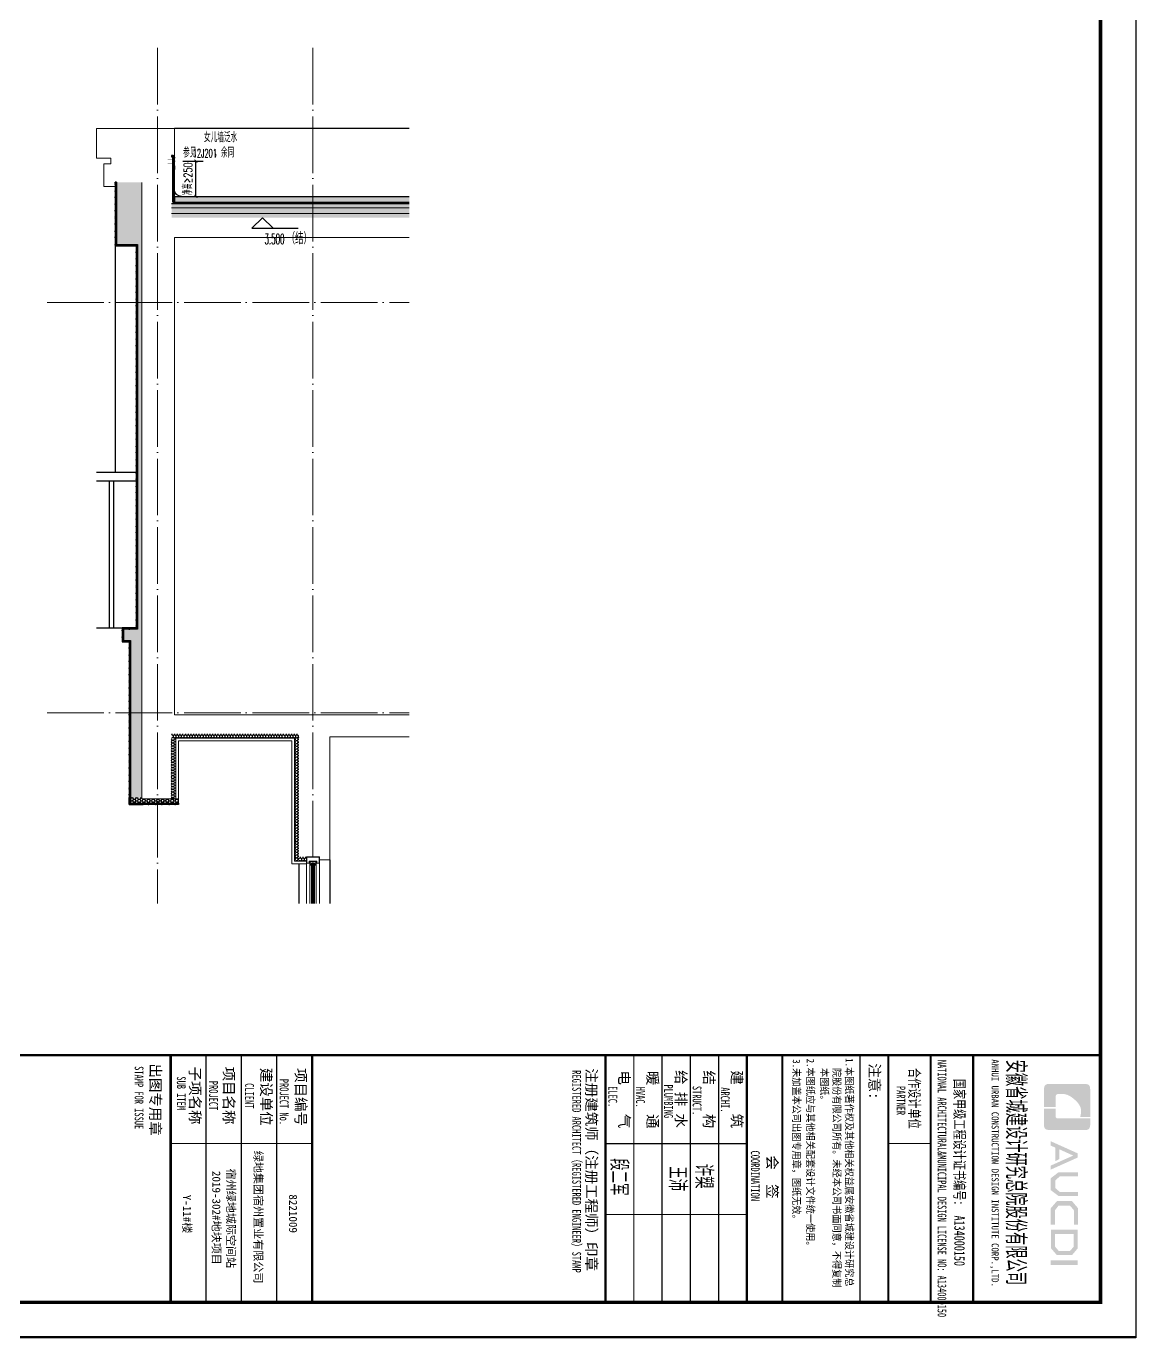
# Model space of a CAD drawing. Extents: x -518115 to 389031, y -231062 to 1628073.
# Drawn here: x 275434 to 283280, y -221678 to -212404 of the extents above; entities that cross this region are included whole.
import ezdxf
from ezdxf.xclip import XClip

# ---------------------------------------------------------------- set-up
doc = ezdxf.new("R2010")
doc.units = 0
doc.header["$LTSCALE"] = 1000
doc.header["$MEASUREMENT"] = 0
doc.header["$XCLIPFRAME"] = 0
doc.linetypes.add('DASH', pattern=[0.35, 0.25, -0.1])
doc.linetypes.add('DOTE', pattern=[2.42, 2, -0.2, 0.02, -0.2])
for name, color, linetype in [('3-屋面构造层', 157, 'Continuous'), ('DIM_ELEV', 3, 'Continuous'), ('DIM_IDEN', 67, 'Continuous'), ('PUB_TEXT', 4, 'Continuous'), ('SURFACE', 6, 'Continuous'), ('图框', 140, 'Continuous'), ('图签文字', 147, 'Continuous'), ('看线', 251, 'Continuous'), ('立面-看线', 251, 'Continuous')]:
    doc.layers.add(name, color=color, linetype=linetype)
for name, color, linetype, lineweight in [('DOTE', 19, 'DOTE', 9), ('PUB_HATCH', 8, 'Continuous', 9), ('S_WINDOW', 144, 'Continuous', 15), ('内粉刷', 37, 'Continuous', 9), ('图签', 147, 'Continuous', 18), ('立面-中轮廓线', 213, 'Continuous', 35), ('细细', 250, 'Continuous', 0)]:
    doc.layers.add(name, color=color, linetype=linetype, lineweight=lineweight)
doc.layers.add('yichutu', color=7, linetype='Continuous', true_color=0xffffff, plot=False)
doc.styles.add('_TCH_DIM', font='SIMPLEX.shx', dxfattribs={"width": 0.7, "bigfont": 'GBCBIG.shx'})
doc.styles.add('_TCH_DIM_T3', font='SIMPLEX.shx', dxfattribs={"width": 0.494118, "bigfont": 'GBCBIG.shx'})
doc.styles.add('HT', font='')
doc.styles.add('宋体', font='', dxfattribs={"height": 50})
doc.styles.add('建筑图签-1', font='', dxfattribs={"width": 0.7})
doc.styles.add('建筑图签-2', font='TXT.shx', dxfattribs={"width": 0.5, "bigfont": 'HZTXT.shx'})
doc.styles.get('HT').set_extended_font_data('SimHei')
doc.styles.get('宋体').set_extended_font_data('SimSun')
doc.styles.get('建筑图签-1').set_extended_font_data('SimHei')
doc.dimstyles.new('_TCH_ARCH&&20', dxfattribs={"dimtxt": 59.5, "dimasz": 20, "dimexe": 50, "dimexo": 60, "dimgap": 25.25, "dimtad": 1, "dimdec": 0, "dimzin": 0, "dimdsep": 46, "dimtxsty": '_TCH_DIM_T3', "dimblk": 'ARCHTICK', "dimcen": 0.09, "dimclrt": 7, "dimazin": 2, "dimtfac": 1, "dimtdec": 0, "dimtix": 1, "dimtmove": 2, "dimatfit": 3, "dimfxl": 1, "dimtolj": 1, "dimtzin": 0, "dimarcsym": 0})
pattern_1 = [(315, (-728184.3025, -747791.7586), (-1.767766953, -1.767766953), []), (315, (-728183.124, -747791.7586), (-1.767766953, -1.767766953), [])]

# ---------------------------------------------------------------- blocks, each defined once
blk = doc.blocks.new('院标1')
h = blk.add_hatch(color=150)
h.dxf.hatch_style = 1
h.set_gradient(color1=(33, 113, 253), color2=(33, 113, 253), tint=1, name='INVCURVED')
edge = h.paths.add_edge_path()
edge.add_spline(control_points=[(116373, 648379), (116379, 648379), (116382, 648379), (116391, 648379), (116391, 648379), (116391, 648379), (116616, 648379), (116616, 648379), (116616, 648379), (116616, 648379), (116616, 648054), (116616, 648054), (116616, 648054), (116616, 648054), (116108, 648054), (116108, 648054), (116108, 648054), (116028, 648054), (115963, 648111), (115963, 648199), (115963, 648199), (115963, 648199), (115963, 649215), (115963, 649215), (115963, 649215), (115963, 649295), (116018, 649360), (116108, 649360), (116108, 649360), (116108, 649360), (116897, 649360), (116897, 649360), (116897, 649360), (116897, 649360), (116897, 649080), (116897, 649080), (116897, 649080), (116897, 649080), (116566, 649140), (116356, 648859), (116356, 648859), (116245, 648719), (116240, 648545), (116247, 648466), (116247, 648466), (116254, 648386), (116247, 648466), (116247, 648466), (116247, 648466), (116247, 648466), (116258, 648374), (116373, 648379)], knot_values=[0, 0, 0, 0, 0.071429, 0.071429, 0.071429, 0.107143, 0.142857, 0.142857, 0.142857, 0.178571, 0.214286, 0.214286, 0.214286, 0.25, 0.285714, 0.285714, 0.285714, 0.321429, 0.357143, 0.357143, 0.357143, 0.392857, 0.428571, 0.428571, 0.428571, 0.464286, 0.5, 0.5, 0.5, 0.535714, 0.571429, 0.571429, 0.571429, 0.607143, 0.642857, 0.642857, 0.642857, 0.678571, 0.714286, 0.714286, 0.714286, 0.75, 0.785714, 0.785714, 0.785714, 0.821429, 0.857143, 0.857143, 0.857143, 0.928571, 1, 1, 1, 1], degree=3, periodic=0)
h = blk.add_hatch(color=150)
h.dxf.hatch_style = 1
h.set_gradient(color1=(33, 113, 253), color2=(33, 113, 253), tint=1, name='INVCURVED')
edge = h.paths.add_edge_path()
edge.add_spline(control_points=[(117268, 649215), (117268, 649215), (117268, 648199), (117268, 648199), (117268, 648199), (117268, 648114), (117212, 648054), (117123, 648054), (117123, 648054), (117123, 648054), (116663, 648054), (116663, 648054), (116663, 648054), (116663, 648054), (116663, 648379), (116663, 648379), (116663, 648379), (116663, 648379), (116865, 648379), (116865, 648379), (116865, 648379), (116907, 648379), (116941, 648413), (116941, 648455), (116941, 648455), (116941, 648455), (116941, 649360), (116941, 649360), (116941, 649360), (116941, 649360), (117123, 649360), (117123, 649360), (117123, 649360), (117204, 649360), (117268, 649306), (117268, 649215)], knot_values=[0, 0, 0, 0, 0.1, 0.1, 0.1, 0.15, 0.2, 0.2, 0.2, 0.25, 0.3, 0.3, 0.3, 0.35, 0.4, 0.4, 0.4, 0.45, 0.5, 0.5, 0.5, 0.55, 0.6, 0.6, 0.6, 0.65, 0.7, 0.7, 0.7, 0.75, 0.8, 0.8, 0.8, 0.9, 1, 1, 1, 1], degree=3, periodic=0)
blk = doc.blocks.new('GFDDDDRG')
at = {"layer": '图框'}
h = blk.add_hatch(color=256, dxfattribs=at)
h.paths.add_polyline_path([(922489, -158906), (922489, -158969), (922104, -158969), (922104, -158906)])
h.paths.add_polyline_path([(922431, -158530), (922168, -158530), (922168, -158710), (922221, -158772), (922380, -158772), (922431, -158712)], flags=16)
h.paths.add_polyline_path([(922490, -158471), (922109, -158471), (922109, -158732), (922194, -158831), (922408, -158831), (922490, -158733)])
h.paths.add_polyline_path([(922492, -158399), (922434, -158399), (922434, -158196), (922378, -158129), (922219, -158129), (922167, -158196), (922167, -158400), (922107, -158400), (922107, -158169), (922194, -158067), (922408, -158067), (922492, -158166)])
h.paths.add_polyline_path([(922491, -157658), (922491, -157718), (922235, -157718), (922170, -157775), (922170, -157880), (922235, -157937), (922491, -157937), (922491, -157994), (922217, -157994), (922108, -157912), (922108, -157743), (922218, -157658)])
h.paths.add_polyline_path([(922490, -157392), (922490, -157450), (922108, -157621), (922108, -157564), (922425, -157423), (922231, -157335), (922231, -157471), (922173, -157501), (922173, -157311), (922107, -157282), (922107, -157220)])
for p, q in [((920410, -156002), (920410, -159502)), ((921010, -156002), (921010, -159502)), ((921010, -156002), (921010, -159502))]:
    blk.add_line(p, q, dxfattribs=at)
blk.add_lwpolyline([(923310, -107437), (923310, -159999), (893610, -159999), (893610, -107437)], close=True, dxfattribs=at)
blk.add_lwpolyline([(923310, -107437), (923310, -159999), (893610, -159999), (893610, -107437)], close=True, dxfattribs=at)
at = {"layer": '图框', "const_width": 50}
blk.add_lwpolyline([(894110, -159499), (922810, -159499), (922810, -108687), (894110, -108687)], close=True, dxfattribs=at)
at = {"layer": '图框'}
for points, const_width in [([(894110, -156002), (922810, -156002)], 35), ([(909660, -159502), (909660, -156002)], 35), ([(911660, -156002), (911660, -159502)], 35), ([(911660, -156002), (911660, -159502)], 35), ([(915810, -156006), (915810, -159506)], 35), ([(917810, -156006), (917810, -159506)], 35), ([(917810, -156006), (917810, -159506)], 35), ([(919810, -156002), (919810, -159502)], 30), ([(919810, -156002), (919810, -159502)], 30), ([(920410, -156002), (920410, -159502)], 30), ([(920410, -156002), (920410, -159502)], 30), ([(921010, -156002), (921010, -159502)], 30), ([(910160, -156002), (910160, -159502)], 17.5), ([(910660, -156002), (910660, -159502)], 17.5), ([(911160, -156002), (911160, -159502)], 17.5), ([(916210, -156006), (916210, -159506)], 17.5), ([(916610, -156006), (916610, -159506)], 17.5), ([(917010, -156006), (917010, -159506)], 17.5), ([(917410, -156006), (917410, -159506)], 17.5), ([(918310, -156006), (918310, -159506)], 30), ([(919410, -156002), (919410, -159502)], 17.5), ([(909660, -157252), (911660, -157252)], 17.5), ([(917810, -157256), (915810, -157256)], 17.5), ([(920410, -157252), (919810, -157252)], 17.5), ([(917810, -158256), (915810, -158256)], 17.5)]:
    blk.add_lwpolyline(points, dxfattribs=dict(at, const_width=const_width))
at = {"xscale": 0.5, "yscale": 0.5, "zscale": 0.5, "rotation": 270}
blk.add_blockref('院标1', (597985, -98428), dxfattribs=at)
at = {"layer": '图框'}
for s, height, style, width, p in [('STAMP FOR ISSUE', 125, '建筑图签-1', 0.7, (909150, -156158)), ('3.未加盖本公司出图专用章，图纸无效。', 105, 'HT', 0.88, (918459, -156061)), (' 2.本图纸应与其他相关配套设计文件统一使用。 ', 105, 'HT', 0.88, (918656, -155989)), ('1.本图纸著作权及其他相关权益属安徽省城建设计研究总', 105, 'HT', 0.88, (919206, -156045)), ('NATIONAL ARCHITECTURAL&MUNICIPAL DESIGN LICENSE NO: A134000150', 125, '建筑图签-1', 0.6, (920507, -156070)), ('ANHUI URBAN CONSTRUCTION DESIGN INSTITUTE CORP.,LTD.', 100, '建筑图签-1', 0.91, (921271, -156061)), ('SUB ITEM', 125, '建筑图签-1', 0.7, (909748, -156303)), ('PROJECT No.', 125, '建筑图签-1', 0.7, (911202, -156337, -899)), ('REGISTERED ARCHITECT（REGISTERED ENGINEER）STAMP', 125, '建筑图签-1', 0.7, (915339, -156216)), ('本图纸。', 105, 'HT', 0.88, (918854, -156184)), ('院股份有限公司所有。未经本公司书面同意，不得复制', 105, 'HT', 0.88, (919029, -156184)), ('PROJECT', 125, '建筑图签-1', 0.7, (910203, -156366)), ('CLIENT', 125, '建筑图签-1', 0.7, (910713, -156399)), ('ELEC.', 125, '建筑图签-1', 0.7, (915850, -156441)), ('HVAC.', 125, '建筑图签-1', 0.7, (916242, -156449)), ('PLUMBING', 125, '建筑图签-1', 0.7, (916639, -156417)), ('STRUCT.', 125, '建筑图签-1', 0.7, (917042, -156437)), ('ARCHI.', 125, '建筑图签-1', 0.7, (917441, -156457)), ('PARTNER', 125, '建筑图签-1', 0.6, (919927, -156439)), ('COORDINATION', 125, '建筑图签-1', 0.7, (917866, -157352))]:
    blk.add_text(s, height=height, rotation=270, dxfattribs=dict(at, style=style, width=width)).set_placement(p)
at = {"layer": '图签', "color": 2, "style": '宋体'}
for s, height, p in [('绿地集团宿州置业有限公司', 114.67, (910841, -157355)), ('2019-302#地块项目', 114.67, (910249, -157640)), ('宿州绿地城际空间站', 114.7, (910454, -157607)), ('Y-11#楼', 114.7, (909834, -157977)), ('8221009', 114.7, (911334, -157971))]:
    blk.add_text(s, height=height, rotation=270, dxfattribs=at).set_placement(p)
at = {"layer": '图签文字', "color": 7, "style": '建筑图签-1'}
for s, p in [('出图专用章', (909369, -156120)), ('子项名称', (909930, -156165)), ('项目名称', (910408, -156165)), ('注意:', (919541, -156118)), ('建设单位', (910937, -156182)), ('项目编号', (911426, -156186)), ('注册建筑师（注册工程师）印章', (915537, -156190)), ('电    气', (916001, -156219)), ('暖    通', (916401, -156224)), ('给 排 水', (916802, -156214)), ('结    构', (917199, -156219)), ('建    筑', (917593, -156217)), ('会  签', (918094, -157419))]:
    blk.add_text(s, height=150, rotation=270, dxfattribs=at).set_placement(p)
for s, height, width, p in [('安徽省城建设计研究总院股份有限公司', 250, 0.55, (921498, -156066)), ('合作设计单位', 150, 0.7, (920105, -156184)), ('国家甲级工程设计证书编号:  A134000150', 150, 0.7, (920743, -156338))]:
    blk.add_text(s, height=height, rotation=270, dxfattribs=dict(at, width=width)).set_placement(p)
at = {"layer": '图签文字', "color": 1, "style": '建筑图签-2', "width": 0.7}
for s, p in [('段二军', (915876, -157462)), ('王沛', (916703, -157575)), ('许槊', (917074, -157539))]:
    blk.add_text(s, height=250, rotation=270, dxfattribs=at).set_placement(p)
blk = doc.blocks.new('yct-1051-594-26275-14850-25-1002.0')
at = {"layer": 'yichutu', "color": 7, "true_color": 0xffffff}
blk.add_lwpolyline([(0, 0), (0, 14850), (26275, 14850), (26275, 0)], close=True, dxfattribs=at)
blk = doc.blocks.new('FGHFG4334GDFGDFFGGGGGGDFG4G')
at = {"layer": 'SURFACE', "const_width": 2.25}
for points in [[(46.5, 0), (0, 0)], [(46.5, -27.6), (0, -27.6)]]:
    blk.add_lwpolyline(points, dxfattribs=at)
at = {"layer": 'SURFACE', "const_width": 1.5}
blk.add_lwpolyline([(46.5, 17.2, -1), (46.5, 5.2), (46.5, -6.8, -1), (46.5, -18.8), (46.5, -36.8), (52.5, -48), (52.5, -72.8)], format="xyb", dxfattribs=at)
blk = doc.blocks.new('FGDGDGD')
at = {"layer": '3-屋面构造层'}
h = blk.add_hatch(dxfattribs=at)
h.set_pattern_fill('隔热材料01', color=256, scale=7.692308, style=0)
h.set_pattern_definition([(270, (9.5186, 433.228), (3.846153863, -7e-16), [0.385980771, -3.460173092]), (270, (6.637, 433.228), (3.846153863, -7e-16), [0.385980771, -3.460173092]), (90, (8.5996, 430.618), (-3.846153863, 2e-16), [0.385980771, -3.460173092]), (90, (7.556, 430.618), (-3.846153863, 2e-16), [0.385980771, -3.460173092]), (180, (10.002, 430), (-5e-16, -3.846153863), [3.848019248, 0.001865385]), (135, (8.9282, 430.193), (2e-16, 3.846144175), [0.328307694, -5.110980792]), (116.56505, (12.5422, 430.4251), (8.6793e-06, 3.8461487416), [0.215769232, -8.384500037]), (116.56505, (8.696, 430.4251), (8.6793e-06, 3.8461487416), [0.215769232, -8.384500037]), (153.43495, (13.1603, 430), (-8.679e-06, 3.846148742), [0.431538463, -8.168730805]), (153.43495, (9.3142, 430), (-8.679e-06, 3.846148742), [0.431538463, -8.168730805]), (63.43495, (12.4457, 431.0041), (-8.6793e-06, 3.8461487416), [2.054923086, -6.545346183]), (63.43495, (8.5996, 431.0041), (-8.6793e-06, 3.8461487416), [2.054923086, -6.545346183]), (116.56505, (13.3647, 433.228), (8.6793e-06, 3.8461487416), [0.215769232, -8.384500037]), (116.56505, (9.5186, 433.228), (8.6793e-06, 3.8461487416), [0.215769232, -8.384500037]), (135, (9.422, 433.421), (2e-16, 3.846144175), [0.328307694, -5.110980792]), (153.43495, (13.036, 433.6532), (-8.679e-06, 3.846148742), [0.431538463, -8.168730805]), (153.43495, (9.19, 433.6532), (-8.679e-06, 3.846148742), [0.431538463, -8.168730805]), (45, (6.7336, 433.421), (2e-16, 3.846144175), [0.328307694, -5.110980792]), (63.43495, (10.4833, 433.228), (-8.6793e-06, 3.8461487416), [0.215769232, -8.384500037]), (63.43495, (6.6371, 433.228), (-8.6793e-06, 3.8461487416), [0.215769232, -8.384500037]), (26.56505, (10.812, 433.6532), (8.679e-06, 3.846148742), [0.431538463, -8.168730805]), (26.56505, (6.9658, 433.6532), (8.679e-06, 3.846148742), [0.431538463, -8.168730805]), (116.56505, (11.4023, 431.0041), (8.6793e-06, 3.8461487416), [2.054923086, -6.545346183]), (116.56505, (7.5561, 431.0041), (8.6793e-06, 3.8461487416), [2.054923086, -6.545346183]), (45, (7.2275, 430.193), (2e-16, 3.846144175), [0.328307694, -5.110980792]), (63.43495, (11.3058, 430.4251), (-8.6793e-06, 3.8461487416), [0.215769232, -8.384500037]), (63.43495, (7.4596, 430.4251), (-8.6793e-06, 3.8461487416), [0.215769232, -8.384500037]), (26.56505, (10.6877, 430), (8.679e-06, 3.846148742), [0.431538463, -8.168730805]), (26.56505, (6.8415, 430), (8.679e-06, 3.846148742), [0.431538463, -8.168730805])])
edge = h.paths.add_edge_path()
edge.add_arc((682180.8, 585366.2), 9.23, 450, 540, ccw=False)
edge.add_line((682180.8, 585375.4), (682191.6, 585375.4))
edge.add_line((682191.6, 585375.4), (682191.6, 585366.2))
edge.add_line((682191.6, 585366.2), (682171.6, 585366.2))
h = blk.add_hatch(dxfattribs=at)
h.set_pattern_fill('混凝土', color=256, scale=5, angle=-1.14576, style=0)
h.set_pattern_definition([(48.854237, (-82751.966, -43707.863), (35.7930991, -3.8540962), [3.75, -41.25]), (353.854237, (-82751.966, -43707.863), (-6.1841378, 37.7408106), [3, -33]), (99.305637, (-82748.983, -43708.185), (29.6089874, 33.886691), [3.1870095, -35.0571056]), (45.038437, (-82751.766, -43697.865), (53.1858973, -9.3413237), [5.625, -61.875]), (95.489837, (-82747.334, -43698.644), (47.6977146, 47.7616795), [4.7805144, -52.58565]), (350.038437, (-82751.766, -43697.865), (47.6976773, 47.7617167), [4.5, -49.5]), (19.854237, (-82746.817, -43700.465), (29.4368469, -20.7237073), [3.75, -41.25]), (324.854237, (-82746.817, -43700.465), (12.8883392, 36.0069862), [3, -33]), (70.305637, (-82744.364, -43702.192), (42.3251977, 15.2832459), [3.1870095, -35.0571056]), (36.3542372, (-82751.966, -43707.863), (0.9406985, 16.62920733), [0, -32.6, 0, -33.5, 0, -33.125]), (6.3542372, (-82751.966, -43707.863), (13.54517982, 19.45362572), [0, -19.1, 0, -31.85, 0, -12.625]), (326.3542372, (-82763.114, -43707.64), (26.66323482, -1.66123381), [0, -12.5, 0, -39, 0, -51.75]), (316.3542372, (-82768.113, -43707.54), (29.2535633, 4.4211788), [0, -16.25, 0, -25.9, 0, -36.75])])
h.paths.add_polyline_path([(674875.1, 585046.2), (674875.1, 585086.2), (682171.6, 585086.2), (682171.6, 585046.2)])
h = blk.add_hatch(dxfattribs=at)
h.set_pattern_fill('焦渣矿渣', color=256, scale=4, angle=-1.14576, style=0)
h.set_pattern_definition([(358.8542372, (-82751.966, -43697.863), (8.27546507, 13.69326162), [1.6, -14.4]), (298.8542372, (-82751.966, -43697.863), (15.99644496, -0.32013217), [1.6, -14.4]), (238.8542372, (-82750.366, -43697.895), (7.72097989, -14.0133938), [1.6, -14.4]), (268.8542372, (-82745.567, -43697.991), (15.83683295, -8.3183365), [2.4, -11.456]), (268.8542372, (-82743.967, -43698.023), (15.83683295, -8.3183365), [2.4, -11.456]), (268.8542372, (-82742.368, -43698.055), (15.83683295, -8.3183365), [2.4, -11.456])])
h.paths.add_polyline_path([(674875.1, 585006.2), (674875.1, 585036.2), (682191.6, 585036.2), (682191.6, 585006.2)])
h = blk.add_hatch(dxfattribs=at)
h.set_pattern_fill('隔热材料03', color=256, scale=12.5, style=0)
h.set_pattern_definition([(113.578, (-500407.8114, 374696.8656), (-0.0086926214, 6.2699620763), [1.075, -0.5693125, 2.8375, -0.5693125, 1.075, -0.6825]), (66.42, (-500406.1744, 374696.8656), (2.727787851, 6.0425e-05), [1.075, -0.5693125, 2.840375, -0.5693125, 1.075, -0.6825]), (180, (-500406.1744, 374696.8656), (0, 6.25), [1.636625, -1.0910625]), (180, (-500407.538, 374702.4906), (0, 6.25), [1.636625, -1.0910625]), (90, (-500405.7427, 374697.8548), (2.72775, 2e-16), [0.52175, -5.72825]), (90, (-500407.1066, 374700.9798), (2.72775, 2e-16), [0.52175, -5.72825]), (90, (-500408.2427, 374697.8548), (2.72775, 2e-16), [0.52175, -5.72825]), (90, (-500409.6066, 374700.9798), (2.72775, 2e-16), [0.52175, -5.72825])])
edge = h.paths.add_edge_path()
edge.add_line((682177.8, 585086.2), (682177.8, 585050.2))
edge.add_arc((682171.6, 585050.2), 6.25, 270, 360, ccw=False)
edge.add_line((682171.6, 585044), (682171.6, 585086.2))
edge.add_line((682171.6, 585086.2), (682177.8, 585086.2))
h = blk.add_hatch(dxfattribs=at)
h.set_pattern_fill('加气混凝土', color=256, scale=5, style=0)
h.set_pattern_definition([(0, (-82734.266, -43726.163), (30, 60), [0, -60]), (0, (-82769.366, -43734.263), (30, 60), [0, -60]), (0, (-82749.866, -43734.863), (30, 60), [0, -60]), (0, (-82728.566, -43717.163), (30, 60), [0, -60]), (0, (-82753.466, -43737.863), (30, 60), [0, -60]), (0, (-82722.566, -43679.363), (30, 60), [0, -60]), (0, (-82740.866, -43684.163), (30, 60), [0, -60]), (0, (-82731.266, -43691.663), (30, 60), [0, -60]), (0, (-82780.166, -43692.863), (30, 60), [0, -60]), (0, (-82750.766, -43695.563), (30, 60), [0, -60]), (0, (-82762.166, -43710.863), (30, 60), [0, -60]), (0, (-82761.566, -43733.363), (30, 60), [0, -60]), (0, (-82739.066, -43735.763), (30, 60), [0, -60]), (0, (-82722.566, -43709.363), (30, 60), [0, -60]), (0, (-82778.666, -43718.663), (30, 60), [0, -60]), (0, (-82773.566, -43708.463), (30, 60), [0, -60]), (0, (-82750.166, -43712.663), (30, 60), [0, -60]), (0, (-82758.566, -43721.363), (30, 60), [0, -60]), (0, (-82763.366, -43701.563), (30, 60), [0, -60]), (0, (-82755.866, -43679.063), (30, 60), [0, -60]), (0, (-82776.266, -43731.263), (30, 60), [0, -60]), (0, (-82743.266, -43691.363), (30, 60), [0, -60]), (0, (-82771.166, -43690.463), (30, 60), [0, -60]), (0, (-82775.966, -43682.663), (30, 60), [0, -60]), (130.601294, (-82726.2516, -43698.149), (-149.999998343, 180.000000787), [2.6341554, -1103.7111]), (18.4349488, (-82730.537, -43697.006), (149.99999945, 59.99999956), [2.710524, -376.76279]), (90, (-82730.537, -43699.578), (30, 60), [2.5714284, -117.428565]), (161.565051, (-82727.966, -43700.435), (-150.000000755, 59.99999553), [2.710524, -376.76279]), (53.1301023, (-82727.966, -43700.435), (30.00000006, 59.99999997), [2.857143, -297.14285]), (135, (-82725.68, -43731.006), (-30.00000363, 59.99999594), [2.424366, -167.28126]), (45, (-82729.109, -43731.006), (29.9999998, 59.99999976), [2.424366, -167.28126]), (135, (-82727.394, -43732.72), (-30.00000363, 59.99999594), [2.424366, -167.28126]), (45, (-82727.394, -43732.72), (29.9999998, 59.99999976), [2.424366, -167.28126]), (116.565051, (-82754.537, -43690.72), (-5.2e-06, 119.9999967), [3.1943826, -63.88765]), (180, (-82755.966, -43687.863), (-30, 60), [3.4285716, -56.571425]), (63.434949, (-82760.823, -43690.72), (3e-07, 119.9999994), [3.1943826, -63.88765]), (116.565051, (-82759.394, -43693.58), (-5.2e-06, 119.9999967), [3.1943826, -63.88765]), (0, (-82759.394, -43693.58), (30, 60), [3.4285716, -56.571425]), (63.434949, (-82755.966, -43693.58), (3e-07, 119.9999994), [3.1943826, -63.88765]), (107.102728, (-82731.9658, -43711.0063), (-89.999996559, 300.000000484), [3.8861346, -1628.29025]), (143.972626, (-82733.1087, -43707.292), (-569.999992774, 419.999999525), [3.8861346, -812.202]), (180, (-82736.25, -43705.006), (-30, 60), [3.7142856, -56.28571]), (36.0273733, (-82743.1087, -43707.292), (569.999995788, 419.999995472), [3.8861346, -812.202]), (71.5650511, (-82744.252, -43710.721), (90.00000046, 299.99999948), [3.6140316, -375.85928]), (107.102728, (-82743.1087, -43714.4348), (-89.999996559, 300.000000484), [3.8861346, -1628.29025]), (143.972626, (-82739.966, -43716.7206), (-569.999992774, 419.999999525), [3.8861346, -812.202]), (0, (-82739.966, -43716.72), (30, 60), [3.7142856, -56.28571]), (36.0273733, (-82736.2516, -43716.7206), (569.999995788, 419.999995472), [3.8861346, -812.202]), (71.5650511, (-82733.109, -43714.435), (90.00000046, 299.99999948), [3.6140316, -375.85928]), (150.255118, (-82731.3944, -43683.006), (-90.000000213, 59.999999257), [2.303502, -481.43196]), (90, (-82733.394, -43684.15), (30, 60), [2.2857144, -117.714275]), (29.7448813, (-82733.3944, -43684.149), (90.000000053, 59.99999972), [2.303502, -481.43196]), (116.565051, (-82745.394, -43725.58), (-5.2e-06, 119.9999967), [3.1943826, -63.88765]), (168.690067, (-82746.823, -43722.7206), (-270.0000002, 59.999998494), [2.9137254, -608.96855]), (41.1859251, (-82751.9658, -43724.149), (749.999995456, 659.999994229), [3.0371844, -1272.5802]), (90, (-82751.966, -43727.006), (30, 60), [2.857143, -117.14285]), (138.814074, (-82749.68, -43729.0063), (-749.999986669, 660.000004204), [3.0371844, -1272.5802]), (16.6992442, (-82749.68, -43729.0063), (989.999992552, 299.999996858), [2.982945, -1249.85375]), (60.9453959, (-82746.823, -43728.149), (29.99999992, 59.999999469), [2.9416086, -1232.53395]), (109.983106, (-82770.5373, -43700.4348), (-150.000000565, 419.9999988885), [3.3442002, -1401.21975]), (155.556045, (-82771.68, -43697.292), (-390.0000014866, 179.99999626), [3.4522986, -1446.51315]), (24.4439547, (-82777.9658, -43697.292), (390.0000001945, 179.999999134), [3.4522986, -1446.51315]), (70.0168934, (-82779.1087, -43700.4348), (150.000000452, 419.999998958), [3.3442002, -1401.21975]), (109.983106, (-82777.9658, -43703.5777), (-150.000000565, 419.9999988885), [3.3442002, -1401.21975]), (160.016893, (-82774.823, -43704.7206), (-150.000000088, 59.999997267), [3.3442002, -698.93775]), (19.9831065, (-82774.823, -43704.7206), (149.999999176, 59.999999905), [3.3442002, -698.93775]), (70.0168934, (-82771.68, -43703.5777), (150.000000452, 419.999998958), [3.3442002, -1401.21975]), (122.005383, (-82748.2516, -43705.8634), (-30.000004026, 59.999996937), [2.6954232, -563.3434]), (18.4349488, (-82752.252, -43704.435), (149.99999945, 59.99999956), [2.710524, -376.76279]), (90, (-82752.252, -43707.006), (30, 60), [2.5714284, -117.428565]), (161.565051, (-82749.68, -43707.863), (-150.000000755, 59.99999553), [2.710524, -376.76279]), (54.4623222, (-82749.68, -43707.8634), (209.999999696, 299.99999955), [2.457807, -1029.82115]), (116.565051, (-82765.68, -43720.435), (-5.2e-06, 119.9999967), [3.1943826, -63.88765]), (180, (-82767.11, -43717.58), (-30, 60), [3.142857, -56.85714]), (59.0362434, (-82771.966, -43720.435), (30.000000098, 59.99999971), [3.3319728, -696.3822]), (120.963756, (-82770.2516, -43723.292), (-30.0000041, 59.999997245), [3.3319728, -696.3822]), (0, (-82770.25, -43723.29), (30, 60), [3.142857, -56.85714]), (63.434949, (-82767.11, -43723.29), (3e-07, 119.9999994), [3.1943826, -63.88765])])
h.paths.add_polyline_path([(682191.6, 584936.2), (674875.1, 584936.2), (674875.1, 584966.2), (682191.6, 584966.2)])
at = {"layer": '立面-看线'}
h = blk.add_hatch(dxfattribs=at)
h.set_pattern_fill('HONEY', color=256, scale=7)
h.set_pattern_definition([(0, (-799653.24, -415240.13), (16.66875, 9.623705), [11.1125, -22.225]), (120, (-799653.24, -415240.13), (-16.66874801, 9.62370845), [11.1125, -22.225]), (60, (-799653.24, -415240.13), (1.99e-06, 19.24741345), [-22.225, 11.1125])])
h.paths.add_polyline_path([(682191.6, 584966.2), (674875.1, 584966.2), (674875.1, 585006.2), (682191.6, 585006.2)])
at = {"layer": '3-屋面构造层'}
for p, q in [((682177.8, 585086.2), (674875.1, 585086.2)), ((682171.6, 585046.2), (674875.1, 585046.2)), ((682191.6, 585036.2), (674875.1, 585036.2)), ((682171.6, 585086.2), (682171.6, 585044))]:
    blk.add_line(p, q, dxfattribs=at)
at = {"layer": '3-屋面构造层', "color": 251, "linetype": 'DASH', "ltscale": 0.05, "true_color": 0x636466, "const_width": 2.5}
for points in [[(682056.6, 585042.7), (682171.6, 585042.7, 0.414214), (682179.1, 585050.2), (682179.1, 585366.2)], [(682056.6, 585039), (682171.6, 585039, 0.414214), (682182.8, 585050.2), (682182.8, 585366.2)]]:
    blk.add_lwpolyline(points, format="xyb", dxfattribs=at)
at = {"layer": '3-屋面构造层', "color": 251, "true_color": 0x636466}
for points in [[(682056.6, 585041.5), (682171.6, 585041.5, 0.414214), (682180.3, 585050.2), (682180.3, 585366.2)], [(682056.6, 585044), (682171.6, 585044, 0.414214), (682177.8, 585050.2), (682177.8, 585366.2)], [(682056.6, 585040.2), (682171.6, 585040.2, 0.414214), (682181.6, 585050.2), (682181.6, 585366.2), (682184.1, 585366.2), (682184.1, 585050.2, -0.414214), (682171.6, 585037.7), (682056.6, 585037.7)]]:
    blk.add_lwpolyline(points, format="xyb", dxfattribs=at)
at = {"layer": '3-屋面构造层', "ltscale": 0.8}
blk.add_lwpolyline([(682171.6, 585366.2, -0.414214), (682180.8, 585375.4), (682191.6, 585375.4), (682191.6, 585366.2), (682171.6, 585366.2)], format="xyb", dxfattribs=at)
at = {"layer": '3-屋面构造层', "color": 251, "linetype": 'DASH', "ltscale": 0.05, "true_color": 0x636466, "const_width": 2.5}
for points in [[(682042.7, 585039), (674875.1, 585039)], [(682056.6, 585042.7), (682042.7, 585039)]]:
    blk.add_lwpolyline(points, dxfattribs=at)
at = {"layer": '3-屋面构造层', "color": 251, "true_color": 0x636466}
for points in [[(682042.7, 585040.2), (674875.1, 585040.2)], [(674875.1, 585037.7), (682042.7, 585037.7)], [(682056, 585043.8), (682042.1, 585040.1)], [(682043.2, 585037.9), (682057.1, 585041.6)]]:
    blk.add_lwpolyline(points, dxfattribs=at)
at = {"layer": '3-屋面构造层'}
blk.add_arc((682121.6, 585136.2), 50, 270, 360, dxfattribs=at)
at = {"layer": 'PUB_HATCH', "color": 215, "true_color": 0xa953a0}
for p, q in [((682191.6, 585006.2), (674875.1, 585006.2)), ((682191.6, 584966.2), (674875.1, 584966.2))]:
    blk.add_line(p, q, dxfattribs=at)
at = {"layer": '3-屋面构造层', "color": 1, "xscale": -1}
blk.add_blockref('FGHFG4334GDFGDFFGGGGGGDFG4G', (682218.1, 585349), dxfattribs=at)
blk = doc.blocks.new('_ArchTick')
at = {"color": 0, "linetype": 'ByBlock', "const_width": 0.4}
blk.add_lwpolyline([(-0.5, -0.5), (0.5, 0.5)], dxfattribs=at)
blk = doc.blocks.new('*D358')
at = {"layer": 'Defpoints', "color": 0, "transparency": 16777216}
for p in [(276481.8, -213358.1), (276634.3, -213358.1), (276481.8, -213608.1)]:
    blk.add_point(p, dxfattribs=at)
at = {"layer": 'DIM_IDEN', "color": 0, "lineweight": -2, "transparency": 16777216}
for p, q in [((276541.8, -213358.1), (276684.3, -213358.1)), ((276634.3, -213608.1), (276634.3, -213358.1)), ((276541.8, -213608.1), (276684.3, -213608.1))]:
    blk.add_line(p, q, dxfattribs=at)
at = {"layer": 'DIM_IDEN', "color": 0, "lineweight": -2, "transparency": 16777216, "xscale": 20, "yscale": 20, "zscale": 20}
for p, rotation in [((276634.3, -213358.1), 90), ((276634.3, -213608.1), 270)]:
    blk.add_blockref('_ArchTick', p, dxfattribs=dict(at, rotation=rotation))
at = {"layer": 'DIM_IDEN', "color": 7, "transparency": 16777216, "insert": (276577.7, -213483.1), "char_height": 59.5, "attachment_point": 5, "rotation": 90, "style": '_TCH_DIM_T3'}
blk.add_mtext('\\A1;{\\W0.70588;净高≥250}', dxfattribs=at)
blk = doc.blocks.new('A$C40486AD2')
at = {"layer": 'PUB_TEXT', "style": '_TCH_DIM'}
for s, height, width, p in [('女儿墙泛水', 67.52, 0.7, (254.8, 115.3)), ('参见', 67.52, 0.7, (107.7, 7.5)), ('12J201', 59.5, 0.494118, (176.6, 7.5)), ('，余同', 67.52, 0.7, (327.8, 7.5))]:
    blk.add_text(s, height=height, dxfattribs=dict(at, width=width)).set_placement(p)

msp = doc.modelspace()

# ---------------------------------------------------------------- hatches: boundary and pattern name
h = msp.add_hatch()
h.set_pattern_fill('ANSI34', color=1, style=0, double=1)
h.set_pattern_definition([(45, (-1008452.67, -726758.589), (-6.73519209, 6.73519209), []), (45, (-1008450.425, -726758.589), (-6.73519209, 6.73519209), []), (45, (-1008448.18, -726758.589), (-6.73519209, 6.73519209), []), (45, (-1008445.935, -726758.589), (-6.73519209, 6.73519209), [])])
h.paths.add_polyline_path([(276211.8, -216657.8), (276111.7, -216657.9), (276111.7, -216757.8), (276161.9, -216757.8), (276161.9, -217858.4), (276171.9, -217858.4), (276171.9, -216747.8), (276121.7, -216747.8), (276121.7, -216667.9), (276221.8, -216667.8), (276221.8, -213947.8), (276071.8, -213947.8), (276071.8, -213507.8), (276061.8, -213507.8), (276061.8, -213957.7), (276111.7, -213957.8), (276111.7, -213957.8), (276211.8, -213957.8)])
h = msp.add_hatch()
h.set_pattern_fill('ANSI34', color=1, style=0, double=1)
h.set_pattern_definition([(45, (-1016283.767, -726858.839), (-6.73519209, 6.73519209), []), (45, (-1016281.522, -726858.839), (-6.73519209, 6.73519209), []), (45, (-1016279.277, -726858.839), (-6.73519209, 6.73519209), []), (45, (-1016277.032, -726858.839), (-6.73519209, 6.73519209), [])])
h.paths.add_polyline_path([(276161.8, -217858.4), (276171.8, -217858.4), (276171.8, -217898.4), (276511.8, -217898.4), (276511.8, -217908.4), (276161.8, -217908.4)])
at = {"layer": '立面-看线'}
h = msp.add_hatch(dxfattribs=at)
h.set_pattern_fill('HONEY', color=256, scale=7)
h.set_pattern_definition([(0, (-1008452.67, -726758.589), (16.66875, 9.623705), [11.1125, -22.225]), (120, (-1008452.67, -726758.589), (-16.66874801, 9.62370845), [11.1125, -22.225]), (60, (-1008452.67, -726758.589), (1.99e-06, 19.24741345), [-22.225, 11.1125])])
h.paths.add_polyline_path([(276111.8, -213947.8), (276111.8, -213947.8), (276221.8, -213947.8), (276221.8, -216667.8), (276121.7, -216667.9), (276121.7, -216747.8), (276171.9, -216747.8), (276171.9, -217858.4), (276251.7, -217858.4), (276251.2, -213967.8), (276251.8, -213967.9), (276252.2, -213507.9), (276071.8, -213507.8), (276072, -213947.8)])
h = msp.add_hatch(dxfattribs=at)
h.set_pattern_fill('HONEY', color=256, scale=7, angle=-90)
h.set_pattern_definition([(270, (-108956.885, 593615.388), (9.623705, -16.66875), [11.1125, -22.225]), (30, (-108956.885, 593615.388), (9.62370845, 16.66874801), [11.1125, -22.225]), (330, (-108956.885, 593615.388), (19.24741345, -1.99e-06), [-22.225, 11.1125])])
h.paths.add_polyline_path([(276461.8, -217437.9), (276461.8, -217437.9), (276461.8, -217407.9), (277361.8, -217407.9), (277361.8, -217437.9)])
h = msp.add_hatch(dxfattribs=at)
h.set_pattern_fill('HONEY', color=256, scale=7)
h.set_pattern_definition([(360, (-534318.294, -606125.746), (16.66875, 9.623705), [11.1125, -22.225]), (120, (-534318.294, -606125.746), (-16.66874801, 9.62370845), [11.1125, -22.225]), (60, (-534318.294, -606125.746), (1.99e-06, 19.24741345), [-22.225, 11.1125])])
h.paths.add_polyline_path([(276461.8, -217868.5), (276491.8, -217868.5), (276491.8, -217438.2), (276461.8, -217438.2)])
h = msp.add_hatch(dxfattribs=at)
h.set_pattern_fill('HONEY', color=256, scale=7)
h.set_pattern_definition([(360, (-534643.091, -603145.089), (16.66875, 9.623705), [11.1125, -22.225]), (120, (-534643.091, -603145.089), (-16.66874801, 9.62370845), [11.1125, -22.225]), (60, (-534643.091, -603145.089), (1.99e-06, 19.24741345), [-22.225, 11.1125])])
h.paths.add_polyline_path([(277361.8, -218308.1), (277331.8, -218308.1), (277331.8, -217437.9), (277361.8, -217437.9)])
h = msp.add_hatch(dxfattribs=at)
h.set_pattern_fill('HONEY', color=256, scale=7)
h.set_pattern_definition([(0, (-1016283.767, -726858.839), (16.66875, 9.623705), [11.1125, -22.225]), (120, (-1016283.767, -726858.839), (-16.66874801, 9.62370845), [11.1125, -22.225]), (60, (-1016283.767, -726858.839), (1.99e-06, 19.24741345), [-22.225, 11.1125])])
h.paths.add_polyline_path([(276171.8, -217858.4), (276251.8, -217858.4), (276251.8, -217868.4), (276511.8, -217868.4), (276511.8, -217898.4), (276171.8, -217898.4)])
h = msp.add_hatch(dxfattribs=at)
h.set_pattern_fill('HONEY', color=256, scale=7, angle=-90)
h.set_pattern_definition([(270, (-109011.937, 592745.184), (9.623705, -16.66875), [11.1125, -22.225]), (30, (-109011.937, 592745.184), (9.62370845, 16.66874801), [11.1125, -22.225]), (330, (-109011.937, 592745.184), (19.24741345, -1.99e-06), [-22.225, 11.1125])])
h.paths.add_polyline_path([(277361.8, -218308.1), (277361.8, -218278.1), (277416.9, -218278.1), (277416.9, -218308.1)])
at = {"layer": '细细'}
h = msp.add_hatch(dxfattribs=at)
h.set_pattern_fill('金属', color=256, style=0)
h.set_pattern_definition(pattern_1)
h.paths.add_polyline_path([(277416.9, -218323.1), (277436.9, -218323.1), (277436.9, -218309.6), (277486.9, -218309.6), (277486.9, -218323.1), (277506.9, -218323.1), (277506.9, -218278.1), (277416.9, -218278.1)])
h.paths.add_polyline_path([(277434.9, -218307.6), (277434.9, -218321.1), (277418.9, -218321.1), (277418.9, -218280.1), (277504.9, -218280.1), (277504.9, -218321.1), (277488.9, -218321.1), (277488.9, -218307.6)], flags=16)
h = msp.add_hatch(dxfattribs=at)
h.set_pattern_fill('金属', color=256, style=0)
h.set_pattern_definition(pattern_1)
h.paths.add_polyline_path([(277484.4, -218311.6), (277484.4, -218336.6), (277472.4, -218336.6), (277472.4, -218326.6), (277451.4, -218326.6), (277451.4, -218336.6), (277439.4, -218336.6), (277439.4, -218311.6)])
h.paths.add_polyline_path([(277441.4, -218313.6), (277441.4, -218334.6), (277449.4, -218334.6), (277449.4, -218324.6), (277474.4, -218324.6), (277474.4, -218334.6), (277482.4, -218334.6), (277482.4, -218313.6)], flags=16)
h = msp.add_hatch(color=256, dxfattribs=at)
edge = h.paths.add_edge_path()
edge.add_line((277457.4, -218326.6), (277457.4, -218338.6))
edge.add_arc((277461.9, -218346.8), 9.44, 61.51755, 118.48245, ccw=False)
edge.add_line((277466.4, -218338.6), (277466.4, -218326.6))
edge.add_arc((277461.9, -218318.3), 9.44, 241.51755, 298.48245, ccw=False)

# ---------------------------------------------------------------- linework, layer by layer
at = {"color": 1}
for p, q in [((276161.8, -217908.4), (276161.8, -217858.4)), ((276511.8, -217908.4), (276161.8, -217908.4)), ((276171.8, -217858.4), (276171.8, -217898.4)), ((276171.8, -217898.4), (276511.8, -217898.4)), ((276511.8, -217898.4), (276511.8, -217908.4))]:
    msp.add_line(p, q, dxfattribs=at)
for points in [[(276071.8, -213507.8), (276061.8, -213507.8), (276061.8, -213957.8), (276211.8, -213957.8), (276211.8, -216657.8), (276111.7, -216657.9), (276111.7, -216757.8), (276161.9, -216757.8), (276161.8, -217858.4)], [(276071.8, -213507.8), (276071.8, -213947.8), (276221.8, -213947.8), (276221.8, -216667.8), (276121.7, -216667.9), (276121.7, -216747.8), (276171.9, -216747.8), (276171.8, -217858.4)]]:
    msp.add_lwpolyline(points, dxfattribs=at)
at = {"layer": 'DIM_ELEV', "color": 3}
for p, q in [((277105.2, -213758.1), (277030.2, -213833.1)), ((277105.2, -213758.1), (277180.2, -213833.1)), ((277030.2, -213833.1), (277358.2, -213833.1))]:
    msp.add_line(p, q, dxfattribs=at)
at = {"layer": 'DOTE', "linetype": 'DOTE', "ltscale": 0.2}
for p, q in [((276361.8, -212558), (276361.8, -218608.1)), ((277461.8, -212558), (277461.8, -218608.1)), ((275582.4, -214358.1), (278142.7, -214358.1)), ((275582.4, -217258.1), (278142.7, -217258.1))]:
    msp.add_line(p, q, dxfattribs=at)
at = {"layer": 'PUB_HATCH', "color": 215, "true_color": 0xa953a0}
for p, q in [((277331.8, -217437.9), (276491.8, -217437.9)), ((276491.8, -217868.5), (276491.8, -217437.9)), ((277331.8, -218308.1), (277331.8, -217437.9)), ((276251.8, -217868.5), (276251.8, -217858.4)), ((276511.8, -217868.5), (276251.8, -217868.5)), ((276461.8, -217858.4), (276461.8, -217868.5)), ((277416.9, -218308.1), (277331.8, -218308.1))]:
    msp.add_line(p, q, dxfattribs=at)
msp.add_lwpolyline([(276252.2, -213508), (276251.8, -213968), (276251.8, -213968), (276251.8, -217858.4)], dxfattribs=at)
at = {"layer": 'S_WINDOW'}
for p, q in [((277416.9, -218608.1), (277416.9, -218323.1)), ((277439.4, -218608.1), (277439.4, -218336.6)), ((277484.4, -218608.1), (277484.4, -218336.6)), ((277506.9, -218608.1), (277506.9, -218323.1))]:
    msp.add_line(p, q, dxfattribs=at)
for points in [[(277506.9, -218278.1), (277506.9, -218323.1), (277486.9, -218323.1), (277486.9, -218309.6), (277436.9, -218309.6), (277436.9, -218323.1), (277416.9, -218323.1), (277416.9, -218278.1)], [(277504.9, -218280.1), (277504.9, -218321.1), (277488.9, -218321.1), (277488.9, -218307.6), (277434.9, -218307.6), (277434.9, -218321.1), (277418.9, -218321.1), (277418.9, -218280.1)], [(277484.4, -218311.6), (277484.4, -218336.6), (277472.4, -218336.6), (277472.4, -218326.6), (277451.4, -218326.6), (277451.4, -218336.6), (277439.4, -218336.6), (277439.4, -218311.6)], [(277482.4, -218313.6), (277482.4, -218334.6), (277474.4, -218334.6), (277474.4, -218324.6), (277449.4, -218324.6), (277449.4, -218334.6), (277441.4, -218334.6), (277441.4, -218313.6)]]:
    msp.add_lwpolyline(points, close=True, dxfattribs=at)
at = {"layer": '内粉刷'}
for p, q in [((276481.8, -213128), (276481.8, -213608)), ((278142.7, -217273.1), (276481.8, -217273.1))]:
    msp.add_line(p, q, dxfattribs=at)
for points in [[(276481.8, -213128), (275931.8, -213128), (275931.7, -213338), (276031.8, -213338), (276031.8, -213378), (275981.8, -213378), (275981.8, -213538), (276061.3, -213538)], [(276481.8, -217273.1), (276481.8, -213898.1), (278142.7, -213898.1)], [(276261.8, -217908.4), (276511.8, -217908.4), (276511.8, -217457.9), (277311.8, -217457.9), (277311.8, -218328.1), (277416.9, -218328.1)], [(277506.9, -218298.1), (277581.8, -218298.1), (277581.8, -217427.9), (278142.7, -217428)]]:
    msp.add_lwpolyline(points, dxfattribs=at)
at = {"layer": '看线', "color": 252}
for p, q in [((278142.7, -213128), (276481.8, -213128)), ((276061.8, -213958), (276061.8, -215558.1)), ((275929.9, -215558.1), (276211.8, -215558.1)), ((275929.9, -215618.1), (276211.8, -215618.1)), ((275929.9, -216657.9), (276211.8, -216657.8))]:
    msp.add_line(p, q, dxfattribs=at)
at = {"layer": '看线'}
for p, q in [((277581.8, -218298.1), (277581.8, -218608.1)), ((277361.9, -218328.1), (277361.9, -218608.1))]:
    msp.add_line(p, q, dxfattribs=at)
at = {"layer": '看线', "color": 252}
for points in [[(276021.8, -216658.1), (276021.8, -215618.1)], [(276051.8, -215618.1), (276051.8, -216658.1)]]:
    msp.add_lwpolyline(points, dxfattribs=at)
at = {"layer": '立面-中轮廓线', "color": 1}
msp.add_line((276261.8, -217908.4), (276161.8, -217908.4), dxfattribs=at)
at = {"layer": '细细'}
for points in [[(277451.4, -218336.6), (277451.4, -218608.1)], [(277457.4, -218608.1), (277457.4, -218326.6)], [(277466.4, -218608.1), (277466.4, -218326.6)], [(277472.4, -218336.6), (277472.4, -218608.1)]]:
    msp.add_lwpolyline(points, dxfattribs=at)
msp.add_lwpolyline([(277457.4, -218326.6), (277457.4, -218338.6, -0.253805), (277466.4, -218338.6), (277466.4, -218326.6, -0.253805)], format="xyb", close=True, dxfattribs=at)

# ---------------------------------------------------------------- block references
at = {"xscale": 0.5, "yscale": 0.5, "zscale": 0.5}
msp.add_blockref('GFDDDDRG', (-178374.4, -141678.5), dxfattribs=at)
msp.add_blockref('A$C40486AD2', (276435.3, -213339.3))
ref = msp.add_blockref('FGDGDGD', (958653.4, -798694.2), dxfattribs=dict(xscale=-1))
XClip(ref).set_block_clipping_path([(680510.6388807779, 584936.1769558351), (682291.5665918037, 585415.8410118449)])
at = {"layer": 'yichutu', "rotation": 270}
msp.add_blockref('yct-1051-594-26275-14850-25-1002.0', (268430.5, -195397), dxfattribs=at)

# ---------------------------------------------------------------- texts
at = {"layer": 'DIM_ELEV', "color": 7, "style": '_TCH_DIM'}
for s, height, width, p in [('（结）', 84.4, 0.7, (277276.1, -213945.6)), ('3.500', 74.38, 0.494118, (277118.6, -213945.6))]:
    msp.add_text(s, height=height, dxfattribs=dict(at, width=width)).set_placement(p)

# ---------------------------------------------------------------- dimensions: what is measured, and where the dimension line sits
at = {"layer": 'DIM_IDEN'}
dim = msp.add_aligned_dim(p1=(276481.8, -213608.1), p2=(276481.8, -213358.1), distance=-152.5, text='{\\W0.70588;净高≥250}', dimstyle='_TCH_ARCH&&20', dxfattribs=at)
dim.commit()
dim.dimension.update_dxf_attribs({"geometry": '*D358', "text_midpoint": (276577.7, -213483.1)})

doc.saveas('drawing.dxf')
